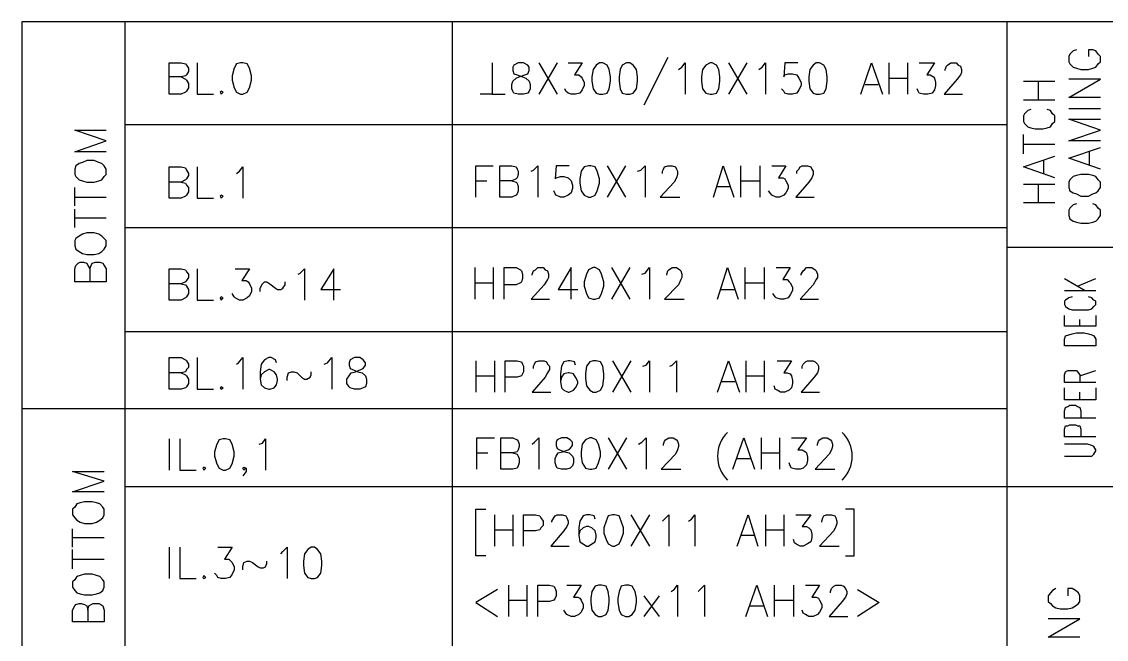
# Model space of a CAD drawing. Header units: millimetres. Extents: x 0.6 to 49, y 0.3 to 23.1.
# Drawn here: x 32.286 to 35.621, y 18.567 to 20.467 of the extents above; entities that cross this region are included whole.
import ezdxf

# ---------------------------------------------------------------- set-up
doc = ezdxf.new("R2010")
doc.units = ezdxf.units.MM
doc.layers.add('PDF_Geometry', color=7, linetype='Continuous')

msp = doc.modelspace()

# ---------------------------------------------------------------- linework, layer by layer
at = {"layer": 'PDF_Geometry', "lineweight": 25}
for points in [[(35.3161, 16.8933), (38.5928, 16.8933), (38.5928, 20.4667), (32.2861, 20.4667), (32.2861, 16.8933), (35.3161, 16.8933), (35.3161, 20.4667)], [(32.6028, 20.4667), (32.6028, 16.8933)], [(33.6094, 20.4667), (33.6094, 16.8933)], [(35.5294, 20.38), (35.5194, 20.3767), (35.5094, 20.3667), (35.5061, 20.36), (35.5061, 20.3433), (35.5094, 20.3367), (35.5194, 20.3267), (35.5294, 20.3233), (35.5428, 20.32), (35.5661, 20.32), (35.5794, 20.3233), (35.5894, 20.3267), (35.5961, 20.3367), (35.6028, 20.3433), (35.6028, 20.36), (35.5961, 20.3667), (35.5894, 20.3767), (35.5794, 20.38), (35.5661, 20.38), (35.5661, 20.36)], [(34.2728, 20.3567), (34.1994, 20.21)], [(32.7761, 20.2967), (32.7894, 20.29), (32.7928, 20.2867), (32.7994, 20.2767), (32.7994, 20.2633), (32.7928, 20.2533), (32.7894, 20.25), (32.7761, 20.2433), (32.7394, 20.2433), (32.7394, 20.34), (32.7761, 20.34), (32.7894, 20.3367), (32.7928, 20.3333), (32.7994, 20.3233), (32.7994, 20.3133), (32.7928, 20.3033), (32.7894, 20.3), (32.7761, 20.2967), (32.7394, 20.2967)], [(32.8261, 20.34), (32.8261, 20.2433), (32.8761, 20.2433)], [(33.7328, 20.34), (33.7328, 20.2433), (33.7728, 20.2433)], [(33.8761, 20.34), (33.9328, 20.2433)], [(33.9328, 20.34), (33.8761, 20.2433)], [(33.9661, 20.34), (34.0094, 20.34), (33.9861, 20.3033), (33.9994, 20.3033), (34.0061, 20.2967), (34.0094, 20.2933), (34.0161, 20.28), (34.0161, 20.27), (34.0094, 20.2567), (34.0028, 20.2467), (33.9894, 20.2433), (33.9761, 20.2433), (33.9661, 20.2467), (33.9594, 20.2533), (33.9561, 20.26)], [(34.3061, 20.32), (34.3161, 20.3267), (34.3261, 20.34), (34.3261, 20.2433)], [(34.4594, 20.34), (34.5161, 20.2433)], [(34.5161, 20.34), (34.4594, 20.2433)], [(34.5528, 20.32), (34.5628, 20.3267), (34.5728, 20.34), (34.5728, 20.2433)], [(34.6728, 20.34), (34.6328, 20.34), (34.6294, 20.2967), (34.6328, 20.3033), (34.6428, 20.3067), (34.6561, 20.3067), (34.6694, 20.3033), (34.6761, 20.2933), (34.6828, 20.28), (34.6828, 20.27), (34.6761, 20.2567), (34.6694, 20.2467), (34.6561, 20.2433), (34.6428, 20.2433), (34.6328, 20.2467), (34.6294, 20.2533), (34.6228, 20.26)], [(34.8661, 20.2433), (34.8994, 20.34), (34.9328, 20.2433)], [(34.9528, 20.34), (34.9528, 20.2433)], [(35.0094, 20.34), (35.0094, 20.2433)], [(35.0461, 20.34), (35.0928, 20.34), (35.0694, 20.3033), (35.0794, 20.3033), (35.0894, 20.2967), (35.0928, 20.2933), (35.0961, 20.28), (35.0961, 20.27), (35.0928, 20.2567), (35.0861, 20.2467), (35.0728, 20.2433), (35.0594, 20.2433), (35.0461, 20.2467), (35.0428, 20.2533), (35.0394, 20.26)], [(35.1261, 20.3167), (35.1261, 20.32), (35.1294, 20.33), (35.1328, 20.3333), (35.1428, 20.34), (35.1594, 20.34), (35.1661, 20.3333), (35.1728, 20.33), (35.1761, 20.32), (35.1761, 20.31), (35.1728, 20.3033), (35.1628, 20.29), (35.1228, 20.2433), (35.1794, 20.2433)], [(34.9528, 20.2933), (35.0094, 20.2933)], [(35.3661, 20.2833), (35.4628, 20.2833)], [(35.4128, 20.2267), (35.4128, 20.2833)], [(35.6028, 20.2333), (35.5061, 20.2333), (35.6028, 20.29), (35.5061, 20.29)], [(34.8794, 20.2733), (34.9194, 20.2733)], [(33.7328, 20.2433), (33.6961, 20.2433)], [(35.3661, 20.2267), (35.4628, 20.2267)], [(35.3894, 20.1967), (35.3794, 20.1933), (35.3694, 20.1833), (35.3661, 20.1767), (35.3661, 20.16), (35.3694, 20.1533), (35.3794, 20.1433), (35.3894, 20.14), (35.4028, 20.1367), (35.4261, 20.1367), (35.4394, 20.14), (35.4494, 20.1433), (35.4561, 20.1533), (35.4628, 20.16), (35.4628, 20.1767), (35.4561, 20.1833), (35.4494, 20.1933), (35.4394, 20.1967)], [(35.5061, 20.2), (35.6028, 20.2)], [(32.6028, 20.15), (35.3161, 20.15)], [(35.6028, 20.1), (35.5061, 20.1), (35.6028, 20.1333), (35.5061, 20.1667), (35.6028, 20.1667)], [(32.5461, 20.0667), (32.4494, 20.0667), (32.5461, 20.1), (32.4494, 20.1333), (32.5461, 20.1333)], [(35.3661, 20.06), (35.3661, 20.12)], [(35.3661, 20.09), (35.4628, 20.09)], [(35.6028, 20.0133), (35.5061, 20.0467), (35.6028, 20.08)], [(35.4628, 19.9867), (35.3661, 20.02), (35.4628, 20.0533)], [(35.5694, 20.0267), (35.5694, 20.0667)], [(32.7761, 19.9733), (32.7894, 19.97), (32.7928, 19.9633), (32.7994, 19.9567), (32.7994, 19.9433), (32.7928, 19.9333), (32.7894, 19.93), (32.7761, 19.9233), (32.7394, 19.9233), (32.7394, 20.02), (32.7761, 20.02), (32.7894, 20.0167), (32.7928, 20.01), (32.7994, 20), (32.7994, 19.9933), (32.7928, 19.9833), (32.7894, 19.98), (32.7761, 19.9733), (32.7394, 19.9733)], [(32.8261, 20.02), (32.8261, 19.9233), (32.8761, 19.9233)], [(32.9461, 20), (32.9561, 20.0067), (32.9661, 20.02), (32.9661, 19.9233)], [(33.6828, 19.9267), (33.6828, 20.0233), (33.7361, 20.0233)], [(33.7928, 19.9767), (33.8061, 19.9733), (33.8094, 19.97), (33.8128, 19.96), (33.8128, 19.9467), (33.8094, 19.9367), (33.8061, 19.9333), (33.7928, 19.9267), (33.7561, 19.9267), (33.7561, 20.0233), (33.7928, 20.0233), (33.8061, 20.02), (33.8094, 20.0133), (33.8128, 20.0067), (33.8128, 19.9967), (33.8094, 19.9867), (33.8061, 19.9833), (33.7928, 19.9767), (33.7561, 19.9767)], [(33.8528, 20.0067), (33.8594, 20.01), (33.8728, 20.0233), (33.8728, 19.9267)], [(33.9694, 20.0233), (33.9294, 20.0233), (33.9261, 19.9833), (33.9294, 19.9867), (33.9428, 19.99), (33.9528, 19.99), (33.9661, 19.9867), (33.9761, 19.9767), (33.9794, 19.9633), (33.9794, 19.9533), (33.9761, 19.94), (33.9661, 19.9333), (33.9528, 19.9267), (33.9428, 19.9267), (33.9294, 19.9333), (33.9261, 19.9367), (33.9228, 19.9467)], [(34.0861, 20.0233), (34.1428, 19.9267)], [(34.1428, 20.0233), (34.0861, 19.9267)], [(34.1794, 20.0067), (34.1894, 20.01), (34.2028, 20.0233), (34.2028, 19.9267)], [(34.2561, 20), (34.2561, 20.0067), (34.2594, 20.0133), (34.2628, 20.02), (34.2728, 20.0233), (34.2861, 20.0233), (34.2961, 20.02), (34.2994, 20.0133), (34.3028, 20.0067), (34.3028, 19.9967), (34.2994, 19.9867), (34.2928, 19.9733), (34.2494, 19.9267), (34.3094, 19.9267)], [(34.4128, 19.9267), (34.4428, 20.0233), (34.4761, 19.9267)], [(34.4961, 20.0233), (34.4961, 19.9267)], [(34.5561, 20.0233), (34.5561, 19.9267)], [(34.5928, 20.0233), (34.6361, 20.0233), (34.6128, 19.9867), (34.6261, 19.9867), (34.6328, 19.9833), (34.6361, 19.9767), (34.6428, 19.9633), (34.6428, 19.9533), (34.6361, 19.94), (34.6294, 19.9333), (34.6161, 19.9267), (34.6061, 19.9267), (34.5928, 19.9333), (34.5894, 19.9367), (34.5828, 19.9467)], [(34.6694, 20), (34.6694, 20.0067), (34.6761, 20.0133), (34.6794, 20.02), (34.6861, 20.0233), (34.7028, 20.0233), (34.7128, 20.02), (34.7161, 20.0133), (34.7194, 20.0067), (34.7194, 19.9967), (34.7161, 19.9867), (34.7061, 19.9733), (34.6661, 19.9267), (34.7228, 19.9267)], [(35.4294, 20), (35.4294, 20.04)], [(33.6828, 19.9767), (33.7161, 19.9767)], [(34.4961, 19.9767), (34.5561, 19.9767)], [(32.4494, 19.9), (32.4494, 19.9567)], [(34.4228, 19.96), (34.4661, 19.96)], [(35.3661, 19.9667), (35.4628, 19.9667)], [(35.4128, 19.91), (35.4128, 19.9667)], [(32.4494, 19.9267), (32.5461, 19.9267)], [(35.3661, 19.91), (35.4628, 19.91)], [(32.4494, 19.8333), (32.4494, 19.89)], [(35.5294, 19.9067), (35.5194, 19.9033), (35.5094, 19.8933), (35.5061, 19.8867), (35.5061, 19.87), (35.5094, 19.86), (35.5194, 19.8533), (35.5294, 19.85), (35.5428, 19.8467), (35.5661, 19.8467), (35.5794, 19.85), (35.5894, 19.8533), (35.5961, 19.86), (35.6028, 19.87), (35.6028, 19.8867), (35.5961, 19.8933), (35.5894, 19.9033), (35.5794, 19.9067)], [(32.4494, 19.8633), (32.5461, 19.8633)], [(32.6028, 19.8333), (35.3161, 19.8333)], [(35.3161, 19.7733), (38.5928, 19.7733)], [(32.4961, 19.7067), (32.4994, 19.7167), (32.5028, 19.7233), (32.5128, 19.7267), (32.5261, 19.7267), (32.5361, 19.7233), (32.5394, 19.7167), (32.5461, 19.7067), (32.5461, 19.6667), (32.4494, 19.6667), (32.4494, 19.7067), (32.4528, 19.7167), (32.4594, 19.7233), (32.4661, 19.7267), (32.4761, 19.7267), (32.4861, 19.7233), (32.4894, 19.7167), (32.4961, 19.7067), (32.4961, 19.6667)], [(33.6794, 19.71), (33.6794, 19.6133)], [(33.7361, 19.71), (33.7361, 19.6133)], [(33.7694, 19.6133), (33.7694, 19.71), (33.8061, 19.71), (33.8194, 19.7033), (33.8228, 19.7), (33.8261, 19.69), (33.8261, 19.6767), (33.8228, 19.6667), (33.8194, 19.6633), (33.8061, 19.6567), (33.7694, 19.6567)], [(33.8561, 19.6867), (33.8561, 19.69), (33.8594, 19.7), (33.8661, 19.7033), (33.8728, 19.71), (33.8894, 19.71), (33.8961, 19.7033), (33.9028, 19.7), (33.9061, 19.69), (33.9061, 19.68), (33.9028, 19.6733), (33.8928, 19.6567), (33.8528, 19.6133), (33.9094, 19.6133)], [(33.9761, 19.6133), (33.9761, 19.71), (33.9361, 19.6433), (33.9961, 19.6433)], [(34.0994, 19.71), (34.1561, 19.6133)], [(34.1561, 19.71), (34.0994, 19.6133)], [(34.1928, 19.69), (34.2028, 19.6933), (34.2161, 19.71), (34.2161, 19.6133)], [(34.2694, 19.6867), (34.2694, 19.69), (34.2728, 19.7), (34.2761, 19.7033), (34.2861, 19.71), (34.2994, 19.71), (34.3094, 19.7033), (34.3128, 19.7), (34.3161, 19.69), (34.3161, 19.68), (34.3128, 19.6733), (34.3061, 19.6567), (34.2628, 19.6133), (34.3228, 19.6133)], [(34.4261, 19.6133), (34.4561, 19.71), (34.4894, 19.6133)], [(34.5094, 19.71), (34.5094, 19.6133)], [(34.5694, 19.71), (34.5694, 19.6133)], [(34.6061, 19.71), (34.6494, 19.71), (34.6261, 19.6733), (34.6394, 19.6733), (34.6461, 19.6667), (34.6494, 19.6633), (34.6561, 19.65), (34.6561, 19.64), (34.6494, 19.6267), (34.6428, 19.6167), (34.6294, 19.6133), (34.6194, 19.6133), (34.6061, 19.6167), (34.6028, 19.62), (34.5961, 19.63)], [(34.6828, 19.6867), (34.6828, 19.69), (34.6894, 19.7), (34.6928, 19.7033), (34.6994, 19.71), (34.7161, 19.71), (34.7261, 19.7033), (34.7294, 19.7), (34.7328, 19.69), (34.7328, 19.68), (34.7294, 19.6733), (34.7194, 19.6567), (34.6794, 19.6133), (34.7361, 19.6133)], [(32.7761, 19.66), (32.7894, 19.6567), (32.7928, 19.6533), (32.7994, 19.6433), (32.7994, 19.63), (32.7928, 19.62), (32.7894, 19.6167), (32.7761, 19.61), (32.7394, 19.61), (32.7394, 19.7067), (32.7761, 19.7067), (32.7894, 19.7033), (32.7928, 19.6967), (32.7994, 19.69), (32.7994, 19.68), (32.7928, 19.67), (32.7894, 19.6667), (32.7761, 19.66), (32.7394, 19.66)], [(32.8261, 19.7067), (32.8261, 19.61), (32.8761, 19.61)], [(32.9428, 19.7067), (32.9861, 19.7067), (32.9628, 19.67), (32.9761, 19.67), (32.9828, 19.6667), (32.9861, 19.66), (32.9928, 19.6467), (32.9928, 19.6367), (32.9861, 19.6233), (32.9794, 19.6167), (32.9661, 19.61), (32.9561, 19.61), (32.9428, 19.6167), (32.9394, 19.62), (32.9328, 19.63)], [(33.1361, 19.69), (33.1428, 19.6933), (33.1561, 19.7067), (33.1561, 19.61)], [(33.2461, 19.61), (33.2461, 19.7067), (33.2061, 19.6433), (33.2661, 19.6433)], [(35.4928, 19.6767), (35.5561, 19.64)], [(35.5328, 19.6533), (35.5894, 19.6767)], [(33.0194, 19.6367), (33.0194, 19.6467), (33.0261, 19.66), (33.0328, 19.6667), (33.0394, 19.6667), (33.0494, 19.66), (33.0661, 19.6467), (33.0728, 19.6433), (33.0828, 19.6433), (33.0894, 19.6467), (33.0961, 19.6567), (33.0961, 19.6667)], [(33.6794, 19.6633), (33.7361, 19.6633)], [(34.4361, 19.6433), (34.4794, 19.6433)], [(34.5094, 19.6633), (34.5694, 19.6633)], [(35.4928, 19.64), (35.5894, 19.64)], [(35.5161, 19.62), (35.5061, 19.6167), (35.4961, 19.61), (35.4928, 19.6067), (35.4928, 19.5967), (35.4961, 19.59), (35.5061, 19.5833), (35.5161, 19.58), (35.5661, 19.58), (35.5761, 19.5833), (35.5828, 19.59), (35.5894, 19.5967), (35.5894, 19.6067), (35.5828, 19.61), (35.5761, 19.6167), (35.5661, 19.62)], [(35.5894, 19.5633), (35.5894, 19.53), (35.4928, 19.53), (35.4928, 19.5633)], [(35.5394, 19.53), (35.5394, 19.55)], [(32.6028, 19.5133), (35.3161, 19.5133)], [(32.7761, 19.3867), (32.7894, 19.38), (32.7928, 19.3767), (32.7994, 19.3667), (32.7994, 19.3533), (32.7928, 19.3433), (32.7894, 19.34), (32.7761, 19.3367), (32.7394, 19.3367), (32.7394, 19.4333), (32.7761, 19.4333), (32.7894, 19.4267), (32.7928, 19.4233), (32.7994, 19.4133), (32.7994, 19.4033), (32.7928, 19.3967), (32.7894, 19.39), (32.7761, 19.3867), (32.7394, 19.3867)], [(32.8261, 19.4333), (32.8261, 19.3367), (32.8761, 19.3367)], [(32.9461, 19.4133), (32.9528, 19.4167), (32.9661, 19.4333), (32.9661, 19.3367)], [(33.0694, 19.4167), (33.0661, 19.4267), (33.0528, 19.4333), (33.0461, 19.4333), (33.0328, 19.4267), (33.0228, 19.4133), (33.0194, 19.39), (33.0194, 19.3667), (33.0228, 19.35), (33.0328, 19.34), (33.0461, 19.3367), (33.0494, 19.3367), (33.0628, 19.34), (33.0694, 19.35), (33.0728, 19.3633), (33.0728, 19.3667), (33.0694, 19.38), (33.0628, 19.39), (33.0494, 19.3967), (33.0461, 19.3967), (33.0328, 19.39), (33.0228, 19.38), (33.0194, 19.3667)], [(33.2161, 19.4133), (33.2261, 19.4167), (33.2394, 19.4333), (33.2394, 19.3367)], [(33.6828, 19.4233), (33.6828, 19.3267)], [(33.7394, 19.4233), (33.7394, 19.3267)], [(33.7728, 19.3267), (33.7728, 19.4233), (33.8094, 19.4233), (33.8228, 19.42), (33.8261, 19.4133), (33.8294, 19.4067), (33.8294, 19.39), (33.8261, 19.3833), (33.8228, 19.3767), (33.8094, 19.3733), (33.7728, 19.3733)], [(33.8594, 19.4), (33.8594, 19.4067), (33.8628, 19.4133), (33.8661, 19.42), (33.8761, 19.4233), (33.8928, 19.4233), (33.8994, 19.42), (33.9028, 19.4133), (33.9094, 19.4067), (33.9094, 19.3967), (33.9028, 19.3867), (33.8961, 19.3733), (33.8561, 19.3267), (33.9128, 19.3267)], [(33.9894, 19.41), (33.9861, 19.42), (33.9728, 19.4233), (33.9661, 19.4233), (33.9528, 19.42), (33.9461, 19.4067), (33.9428, 19.3833), (33.9428, 19.36), (33.9461, 19.34), (33.9528, 19.3333), (33.9661, 19.3267), (33.9694, 19.3267), (33.9828, 19.3333), (33.9894, 19.34), (33.9961, 19.3533), (33.9961, 19.36), (33.9894, 19.3733), (33.9828, 19.3833), (33.9694, 19.3867), (33.9661, 19.3867), (33.9528, 19.3833), (33.9461, 19.3733), (33.9428, 19.36)], [(34.1028, 19.4233), (34.1594, 19.3267)], [(34.1594, 19.4233), (34.1028, 19.3267)], [(34.1961, 19.4067), (34.2061, 19.41), (34.2161, 19.4233), (34.2161, 19.3267)], [(34.2794, 19.4067), (34.2861, 19.41), (34.2994, 19.4233), (34.2994, 19.3267)], [(34.4261, 19.3267), (34.4594, 19.4233), (34.4928, 19.3267)], [(34.5128, 19.4233), (34.5128, 19.3267)], [(34.5694, 19.4233), (34.5694, 19.3267)], [(34.6094, 19.4233), (34.6528, 19.4233), (34.6294, 19.3867), (34.6394, 19.3867), (34.6494, 19.3833), (34.6528, 19.3767), (34.6561, 19.3633), (34.6561, 19.3533), (34.6528, 19.34), (34.6461, 19.3333), (34.6328, 19.3267), (34.6194, 19.3267), (34.6094, 19.3333), (34.6028, 19.3367), (34.5994, 19.3467)], [(34.6861, 19.4), (34.6861, 19.4067), (34.6894, 19.4133), (34.6961, 19.42), (34.7028, 19.4233), (34.7194, 19.4233), (34.7261, 19.42), (34.7328, 19.4133), (34.7361, 19.4067), (34.7361, 19.3967), (34.7328, 19.3867), (34.7228, 19.3733), (34.6828, 19.3267), (34.7394, 19.3267)], [(33.1028, 19.3633), (33.1028, 19.3733), (33.1061, 19.3867), (33.1161, 19.39), (33.1228, 19.39), (33.1328, 19.3867), (33.1461, 19.3733), (33.1561, 19.3667), (33.1628, 19.3667), (33.1728, 19.3733), (33.1761, 19.38), (33.1761, 19.39)], [(33.6828, 19.3767), (33.7394, 19.3767)], [(34.5128, 19.3767), (34.5694, 19.3767)], [(35.5894, 19.3567), (35.4928, 19.3567), (35.4928, 19.38), (35.4961, 19.39), (35.5028, 19.3933), (35.5294, 19.3933), (35.5328, 19.39), (35.5394, 19.38), (35.5394, 19.3567)], [(35.5394, 19.3767), (35.5894, 19.3933)], [(34.4394, 19.36), (34.4794, 19.36)], [(35.5894, 19.34), (35.5894, 19.3033), (35.4928, 19.3033), (35.4928, 19.34)], [(35.5394, 19.3033), (35.5394, 19.3267)], [(32.2861, 19.2767), (35.3161, 19.2767)], [(35.5894, 19.2467), (35.4928, 19.2467), (35.4928, 19.27), (35.4961, 19.28), (35.5028, 19.2833), (35.5094, 19.2867), (35.5261, 19.2867), (35.5328, 19.2833), (35.5394, 19.28), (35.5428, 19.27), (35.5428, 19.2467)], [(35.5894, 19.19), (35.4928, 19.19), (35.4928, 19.2133), (35.4961, 19.2233), (35.5028, 19.2233), (35.5094, 19.2267), (35.5261, 19.2267), (35.5328, 19.2233), (35.5394, 19.2233), (35.5428, 19.2133), (35.5428, 19.19)], [(32.7394, 19.1833), (32.7394, 19.0867)], [(32.7728, 19.1833), (32.7728, 19.0867), (32.8228, 19.0867)], [(33.0161, 19.1667), (33.0261, 19.17), (33.0361, 19.1833), (33.0361, 19.0867)], [(33.6861, 19.09), (33.6861, 19.1867), (33.7394, 19.1867)], [(33.7961, 19.14), (33.8094, 19.1367), (33.8128, 19.13), (33.8161, 19.1233), (33.8161, 19.11), (33.8128, 19.1), (33.8094, 19.0933), (33.7961, 19.09), (33.7594, 19.09), (33.7594, 19.1867), (33.7961, 19.1867), (33.8094, 19.18), (33.8128, 19.1767), (33.8161, 19.1667), (33.8161, 19.16), (33.8128, 19.15), (33.8094, 19.1433), (33.7961, 19.14), (33.7594, 19.14)], [(33.8561, 19.1667), (33.8628, 19.1733), (33.8761, 19.1867), (33.8761, 19.09)], [(34.0894, 19.1867), (34.1461, 19.09)], [(34.1461, 19.1867), (34.0894, 19.09)], [(34.1828, 19.1667), (34.1928, 19.1733), (34.2061, 19.1867), (34.2061, 19.09)], [(34.2594, 19.1633), (34.2594, 19.1667), (34.2628, 19.1767), (34.2661, 19.18), (34.2761, 19.1867), (34.2894, 19.1867), (34.2994, 19.18), (34.3028, 19.1767), (34.3061, 19.1667), (34.3061, 19.16), (34.3028, 19.15), (34.2961, 19.1367), (34.2528, 19.09), (34.3128, 19.09)], [(34.4728, 19.09), (34.5061, 19.1867), (34.5394, 19.09)], [(34.5594, 19.1867), (34.5594, 19.09)], [(34.6161, 19.1867), (34.6161, 19.09)], [(34.6528, 19.1867), (34.6994, 19.1867), (34.6728, 19.15), (34.6861, 19.15), (34.6961, 19.1433), (34.6994, 19.14), (34.7028, 19.1267), (34.7028, 19.1167), (34.6994, 19.1033), (34.6894, 19.0933), (34.6794, 19.09), (34.6661, 19.09), (34.6528, 19.0933), (34.6494, 19.1), (34.6461, 19.11)], [(34.7328, 19.1633), (34.7328, 19.1667), (34.7361, 19.1767), (34.7394, 19.18), (34.7494, 19.1867), (34.7628, 19.1867), (34.7728, 19.18), (34.7761, 19.1767), (34.7794, 19.1667), (34.7794, 19.16), (34.7761, 19.15), (34.7694, 19.1367), (34.7261, 19.09), (34.7861, 19.09)], [(35.4928, 19.13), (35.5761, 19.13), (35.5828, 19.1367), (35.5894, 19.1467), (35.5894, 19.15), (35.5828, 19.16), (35.5761, 19.1633), (35.5628, 19.1667), (35.4928, 19.1667)], [(33.6861, 19.14), (33.7194, 19.14)], [(34.4861, 19.1233), (34.5261, 19.1233)], [(34.5594, 19.14), (34.6161, 19.14)], [(32.5394, 19.02), (32.4428, 19.02), (32.5394, 19.0533), (32.4428, 19.0833), (32.5394, 19.0833)], [(32.9761, 19.0933), (32.9694, 19.0867), (32.9661, 19.0933), (32.9694, 19.0967), (32.9761, 19.0933), (32.9761, 19.0833), (32.9694, 19.0733), (32.9661, 19.07)], [(32.6028, 19.0367), (35.3161, 19.0367), (38.5928, 19.0367)], [(33.7128, 18.8233), (33.6828, 18.8233), (33.6828, 18.9667), (33.7128, 18.9667)], [(33.7394, 18.95), (33.7394, 18.8533)], [(33.7961, 18.95), (33.7961, 18.8533)], [(33.8294, 18.8533), (33.8294, 18.95), (33.8661, 18.95), (33.8794, 18.9467), (33.8828, 18.94), (33.8894, 18.93), (33.8894, 18.9167), (33.8828, 18.91), (33.8794, 18.9033), (33.8661, 18.9), (33.8294, 18.9)], [(33.9161, 18.9267), (33.9161, 18.93), (33.9228, 18.94), (33.9261, 18.9467), (33.9328, 18.95), (33.9494, 18.95), (33.9594, 18.9467), (33.9628, 18.94), (33.9661, 18.93), (33.9661, 18.9233), (33.9628, 18.9133), (33.9528, 18.9), (33.9128, 18.8533), (33.9694, 18.8533)], [(34.0494, 18.9367), (34.0461, 18.9467), (34.0328, 18.95), (34.0228, 18.95), (34.0128, 18.9467), (34.0028, 18.93), (33.9994, 18.91), (33.9994, 18.8867), (34.0028, 18.8667), (34.0128, 18.86), (34.0228, 18.8533), (34.0294, 18.8533), (34.0394, 18.86), (34.0494, 18.8667), (34.0528, 18.88), (34.0528, 18.8867), (34.0494, 18.9), (34.0394, 18.91), (34.0294, 18.9133), (34.0228, 18.9133), (34.0128, 18.91), (34.0028, 18.9), (33.9994, 18.8867)], [(34.1594, 18.95), (34.2161, 18.8533)], [(34.2161, 18.95), (34.1594, 18.8533)], [(34.2561, 18.93), (34.2628, 18.9367), (34.2761, 18.95), (34.2761, 18.8533)], [(34.3361, 18.93), (34.3461, 18.9367), (34.3561, 18.95), (34.3561, 18.8533)], [(34.4861, 18.8533), (34.5194, 18.95), (34.5494, 18.8533)], [(34.5728, 18.95), (34.5728, 18.8533)], [(34.6294, 18.95), (34.6294, 18.8533)], [(34.6661, 18.95), (34.7128, 18.95), (34.6861, 18.9133), (34.6994, 18.9133), (34.7061, 18.91), (34.7128, 18.9033), (34.7161, 18.89), (34.7161, 18.88), (34.7128, 18.8667), (34.7028, 18.86), (34.6894, 18.8533), (34.6794, 18.8533), (34.6661, 18.86), (34.6628, 18.8633), (34.6594, 18.8733)], [(34.7461, 18.9267), (34.7461, 18.93), (34.7494, 18.94), (34.7528, 18.9467), (34.7594, 18.95), (34.7761, 18.95), (34.7861, 18.9467), (34.7894, 18.94), (34.7928, 18.93), (34.7928, 18.9233), (34.7894, 18.9133), (34.7828, 18.9), (34.7394, 18.8533), (34.7994, 18.8533)], [(34.8194, 18.8233), (34.8461, 18.8233), (34.8461, 18.9667), (34.8194, 18.9667)], [(32.4428, 18.85), (32.4428, 18.9067)], [(32.4428, 18.88), (32.5394, 18.88)], [(33.7394, 18.9033), (33.7961, 18.9033)], [(34.4961, 18.8867), (34.5394, 18.8867)], [(34.5728, 18.9033), (34.6294, 18.9033)], [(32.4428, 18.7833), (32.4428, 18.8433)], [(32.7394, 18.85), (32.7394, 18.7533)], [(32.7728, 18.85), (32.7728, 18.7533), (32.8228, 18.7533)], [(32.8894, 18.85), (32.9328, 18.85), (32.9094, 18.8133), (32.9228, 18.8133), (32.9294, 18.8067), (32.9328, 18.8033), (32.9394, 18.79), (32.9394, 18.78), (32.9328, 18.7667), (32.9261, 18.7567), (32.9128, 18.7533), (32.8994, 18.7533), (32.8894, 18.7567), (32.8861, 18.7633), (32.8794, 18.77)], [(33.0828, 18.83), (33.0894, 18.8367), (33.1028, 18.85), (33.1028, 18.7533)], [(32.4428, 18.8133), (32.5394, 18.8133)], [(32.9661, 18.78), (32.9661, 18.79), (32.9694, 18.8033), (32.9794, 18.8067), (32.9861, 18.8067), (32.9961, 18.8033), (33.0128, 18.79), (33.0194, 18.7867), (33.0294, 18.7867), (33.0361, 18.79), (33.0394, 18.8), (33.0394, 18.8067)], [(33.7494, 18.72), (33.6828, 18.68), (33.7494, 18.6367)], [(33.7828, 18.7333), (33.7828, 18.6367)], [(33.8394, 18.7333), (33.8394, 18.6367)], [(33.8728, 18.6367), (33.8728, 18.7333), (33.9094, 18.7333), (33.9228, 18.73), (33.9261, 18.7233), (33.9294, 18.7133), (33.9294, 18.7), (33.9261, 18.6933), (33.9228, 18.6867), (33.9094, 18.6833), (33.8728, 18.6833)], [(33.9628, 18.7333), (34.0061, 18.7333), (33.9828, 18.6967), (33.9961, 18.6967), (34.0028, 18.6933), (34.0061, 18.6867), (34.0128, 18.6733), (34.0128, 18.6633), (34.0061, 18.65), (33.9994, 18.6433), (33.9861, 18.6367), (33.9761, 18.6367), (33.9628, 18.6433), (33.9594, 18.6467), (33.9528, 18.6567)], [(34.2828, 18.7133), (34.2928, 18.72), (34.3028, 18.7333), (34.3028, 18.6367)], [(34.3661, 18.7133), (34.3728, 18.72), (34.3861, 18.7333), (34.3861, 18.6367)], [(34.5128, 18.6367), (34.5461, 18.7333), (34.5794, 18.6367)], [(34.5994, 18.7333), (34.5994, 18.6367)], [(34.6594, 18.7333), (34.6594, 18.6367)], [(34.6961, 18.7333), (34.7394, 18.7333), (34.7161, 18.6967), (34.7294, 18.6967), (34.7361, 18.6933), (34.7394, 18.6867), (34.7461, 18.6733), (34.7461, 18.6633), (34.7394, 18.65), (34.7328, 18.6433), (34.7194, 18.6367), (34.7061, 18.6367), (34.6961, 18.6433), (34.6894, 18.6467), (34.6861, 18.6567)], [(34.7728, 18.71), (34.7728, 18.7133), (34.7761, 18.7233), (34.7828, 18.73), (34.7894, 18.7333), (34.8061, 18.7333), (34.8128, 18.73), (34.8194, 18.7233), (34.8228, 18.7133), (34.8228, 18.7067), (34.8194, 18.6967), (34.8094, 18.6833), (34.7694, 18.6367), (34.8261, 18.6367)], [(34.8561, 18.72), (34.9228, 18.68), (34.8561, 18.6367)], [(35.4661, 18.7233), (35.4561, 18.7167), (35.4494, 18.71), (35.4428, 18.7), (35.4428, 18.6833), (35.4494, 18.6767), (35.4561, 18.67), (35.4661, 18.6633), (35.4794, 18.66), (35.5028, 18.66), (35.5161, 18.6633), (35.5261, 18.67), (35.5361, 18.6767), (35.5394, 18.6833), (35.5394, 18.7), (35.5361, 18.71), (35.5261, 18.7167), (35.5161, 18.7233), (35.5028, 18.7233), (35.5028, 18.7)], [(32.4894, 18.6567), (32.4928, 18.67), (32.4994, 18.6733), (32.5061, 18.6767), (32.5228, 18.6767), (32.5294, 18.6733), (32.5361, 18.67), (32.5394, 18.6567), (32.5394, 18.62), (32.4428, 18.62), (32.4428, 18.6567), (32.4494, 18.67), (32.4528, 18.6733), (32.4628, 18.6767), (32.4694, 18.6767), (32.4794, 18.6733), (32.4861, 18.67), (32.4894, 18.6567), (32.4894, 18.62)], [(33.7828, 18.6867), (33.8394, 18.6867)], [(34.1994, 18.7), (34.2461, 18.6367)], [(34.2461, 18.7), (34.1994, 18.6367)], [(34.5994, 18.6867), (34.6594, 18.6867)], [(34.5261, 18.67), (34.5661, 18.67)], [(35.5394, 18.5733), (35.4428, 18.5733), (35.5394, 18.63), (35.4428, 18.63)]]:
    msp.add_lwpolyline(points, dxfattribs=at)
for points in [[(32.9594, 20.34), (32.9461, 20.3367), (32.9394, 20.3233), (32.9328, 20.3), (32.9328, 20.2867), (32.9394, 20.2633), (32.9461, 20.25), (32.9594, 20.2433), (32.9661, 20.2433), (32.9794, 20.25), (32.9861, 20.2633), (32.9928, 20.2867), (32.9928, 20.3), (32.9861, 20.3233), (32.9794, 20.3367), (32.9661, 20.34)], [(33.8128, 20.34), (33.7994, 20.3333), (33.7961, 20.3267), (33.7961, 20.3167), (33.7994, 20.3067), (33.8094, 20.3033), (33.8261, 20.2967), (33.8361, 20.2933), (33.8461, 20.2833), (33.8494, 20.2733), (33.8494, 20.26), (33.8461, 20.2533), (33.8428, 20.2467), (33.8294, 20.2433), (33.8128, 20.2433), (33.7994, 20.2467), (33.7961, 20.2533), (33.7928, 20.26), (33.7928, 20.2733), (33.7961, 20.2833), (33.8061, 20.2933), (33.8161, 20.2967), (33.8328, 20.3033), (33.8428, 20.3067), (33.8461, 20.3167), (33.8461, 20.3267), (33.8428, 20.3333), (33.8294, 20.34)], [(34.0628, 20.34), (34.0528, 20.3333), (34.0428, 20.32), (34.0394, 20.2967), (34.0394, 20.2833), (34.0428, 20.26), (34.0528, 20.2467), (34.0628, 20.2433), (34.0728, 20.2433), (34.0861, 20.2467), (34.0928, 20.26), (34.0961, 20.2833), (34.0961, 20.2967), (34.0928, 20.32), (34.0861, 20.3333), (34.0728, 20.34)], [(34.1461, 20.34), (34.1328, 20.3333), (34.1261, 20.32), (34.1228, 20.2967), (34.1228, 20.2833), (34.1261, 20.26), (34.1328, 20.2467), (34.1461, 20.2433), (34.1561, 20.2433), (34.1661, 20.2467), (34.1761, 20.26), (34.1794, 20.2833), (34.1794, 20.2967), (34.1761, 20.32), (34.1661, 20.3333), (34.1561, 20.34)], [(34.4028, 20.34), (34.3894, 20.3333), (34.3794, 20.32), (34.3761, 20.2967), (34.3761, 20.2833), (34.3794, 20.26), (34.3894, 20.2467), (34.4028, 20.2433), (34.4094, 20.2433), (34.4228, 20.2467), (34.4294, 20.26), (34.4328, 20.2833), (34.4328, 20.2967), (34.4294, 20.32), (34.4228, 20.3333), (34.4094, 20.34)], [(34.7294, 20.34), (34.7194, 20.3333), (34.7094, 20.32), (34.7061, 20.2967), (34.7061, 20.2833), (34.7094, 20.26), (34.7194, 20.2467), (34.7294, 20.2433), (34.7394, 20.2433), (34.7528, 20.2467), (34.7594, 20.26), (34.7628, 20.2833), (34.7628, 20.2967), (34.7594, 20.32), (34.7528, 20.3333), (34.7394, 20.34)], [(32.8994, 20.2533), (32.8961, 20.25), (32.8994, 20.2433), (32.9061, 20.25)], [(32.4494, 19.9967), (32.4528, 19.99), (32.4628, 19.98), (32.4728, 19.9767), (32.4861, 19.9733), (32.5094, 19.9733), (32.5228, 19.9767), (32.5328, 19.98), (32.5394, 19.99), (32.5461, 19.9967), (32.5461, 20.0133), (32.5394, 20.0233), (32.5328, 20.03), (32.5228, 20.0333), (32.5094, 20.04), (32.4861, 20.04), (32.4728, 20.0333), (32.4628, 20.03), (32.4528, 20.0233), (32.4494, 20.0133)], [(34.0294, 20.0233), (34.0161, 20.02), (34.0061, 20.0067), (34.0028, 19.9833), (34.0028, 19.97), (34.0061, 19.9467), (34.0161, 19.9333), (34.0294, 19.9267), (34.0361, 19.9267), (34.0494, 19.9333), (34.0561, 19.9467), (34.0628, 19.97), (34.0628, 19.9833), (34.0561, 20.0067), (34.0494, 20.02), (34.0361, 20.0233)], [(35.5061, 19.9567), (35.5094, 19.9467), (35.5194, 19.94), (35.5294, 19.9367), (35.5428, 19.93), (35.5661, 19.93), (35.5794, 19.9367), (35.5894, 19.94), (35.5961, 19.9467), (35.6028, 19.9567), (35.6028, 19.9733), (35.5961, 19.98), (35.5894, 19.99), (35.5794, 19.9933), (35.5661, 19.9967), (35.5428, 19.9967), (35.5294, 19.9933), (35.5194, 19.99), (35.5094, 19.98), (35.5061, 19.9733)], [(32.8994, 19.9333), (32.8961, 19.93), (32.8994, 19.9233), (32.9061, 19.93)], [(32.4494, 19.7767), (32.4528, 19.7667), (32.4628, 19.76), (32.4728, 19.7533), (32.4861, 19.75), (32.5094, 19.75), (32.5228, 19.7533), (32.5328, 19.76), (32.5394, 19.7667), (32.5461, 19.7767), (32.5461, 19.7933), (32.5394, 19.8), (32.5328, 19.8067), (32.5228, 19.8133), (32.5094, 19.8167), (32.4861, 19.8167), (32.4728, 19.8133), (32.4628, 19.8067), (32.4528, 19.8), (32.4494, 19.7933)], [(34.0428, 19.71), (34.0294, 19.7033), (34.0228, 19.69), (34.0161, 19.6667), (34.0161, 19.6533), (34.0228, 19.63), (34.0294, 19.6167), (34.0428, 19.6133), (34.0494, 19.6133), (34.0628, 19.6167), (34.0694, 19.63), (34.0761, 19.6533), (34.0761, 19.6667), (34.0694, 19.69), (34.0628, 19.7033), (34.0494, 19.71)], [(32.8994, 19.62), (32.8961, 19.6167), (32.8994, 19.61), (32.9061, 19.6167)], [(35.5894, 19.47), (35.4928, 19.47), (35.4928, 19.49), (35.4961, 19.5), (35.5061, 19.5033), (35.5161, 19.5067), (35.5294, 19.51), (35.5528, 19.51), (35.5661, 19.5067), (35.5761, 19.5033), (35.5828, 19.5), (35.5894, 19.49)], [(33.3094, 19.4333), (33.2961, 19.4267), (33.2928, 19.4167), (33.2928, 19.41), (33.2961, 19.4), (33.3028, 19.3967), (33.3194, 19.39), (33.3328, 19.3867), (33.3428, 19.3767), (33.3461, 19.3667), (33.3461, 19.3533), (33.3428, 19.3433), (33.3361, 19.34), (33.3261, 19.3367), (33.3094, 19.3367), (33.2961, 19.34), (33.2928, 19.3433), (33.2861, 19.3533), (33.2861, 19.3667), (33.2928, 19.3767), (33.2994, 19.3867), (33.3128, 19.39), (33.3294, 19.3967), (33.3361, 19.4), (33.3428, 19.41), (33.3428, 19.4167), (33.3361, 19.4267), (33.3261, 19.4333)], [(34.0428, 19.4233), (34.0328, 19.42), (34.0228, 19.4067), (34.0194, 19.3833), (34.0194, 19.37), (34.0228, 19.3467), (34.0328, 19.3333), (34.0428, 19.3267), (34.0528, 19.3267), (34.0661, 19.3333), (34.0728, 19.3467), (34.0761, 19.37), (34.0761, 19.3833), (34.0728, 19.4067), (34.0661, 19.42), (34.0528, 19.4233)], [(32.8994, 19.3433), (32.8961, 19.34), (32.8994, 19.3367), (32.9061, 19.34)], [(32.9061, 19.1833), (32.8928, 19.18), (32.8861, 19.1667), (32.8794, 19.1433), (32.8794, 19.13), (32.8861, 19.1067), (32.8928, 19.0933), (32.9061, 19.0867), (32.9128, 19.0867), (32.9261, 19.0933), (32.9328, 19.1067), (32.9394, 19.13), (32.9394, 19.1433), (32.9328, 19.1667), (32.9261, 19.18), (32.9128, 19.1833)], [(33.9461, 19.1867), (33.9328, 19.18), (33.9294, 19.1733), (33.9294, 19.1633), (33.9328, 19.1533), (33.9394, 19.15), (33.9561, 19.1433), (33.9694, 19.14), (33.9794, 19.13), (33.9828, 19.1233), (33.9828, 19.11), (33.9794, 19.1), (33.9728, 19.0933), (33.9628, 19.09), (33.9461, 19.09), (33.9328, 19.0933), (33.9294, 19.1), (33.9261, 19.11), (33.9261, 19.1233), (33.9294, 19.13), (33.9361, 19.14), (33.9494, 19.1433), (33.9661, 19.15), (33.9728, 19.1533), (33.9794, 19.1633), (33.9794, 19.1733), (33.9728, 19.18), (33.9628, 19.1867)], [(34.0328, 19.1867), (34.0194, 19.18), (34.0094, 19.1667), (34.0061, 19.1433), (34.0061, 19.13), (34.0094, 19.11), (34.0194, 19.0933), (34.0328, 19.09), (34.0394, 19.09), (34.0528, 19.0933), (34.0594, 19.11), (34.0661, 19.13), (34.0661, 19.1433), (34.0594, 19.1667), (34.0528, 19.18), (34.0394, 19.1867)], [(32.8461, 19.0967), (32.8428, 19.0933), (32.8461, 19.0867), (32.8528, 19.0933)], [(32.4428, 18.95), (32.4494, 18.94), (32.4561, 18.9333), (32.4661, 18.9267), (32.4794, 18.9233), (32.5028, 18.9233), (32.5161, 18.9267), (32.5261, 18.9333), (32.5361, 18.94), (32.5394, 18.95), (32.5394, 18.9667), (32.5361, 18.9733), (32.5261, 18.9833), (32.5161, 18.9867), (32.5028, 18.99), (32.4794, 18.99), (32.4661, 18.9867), (32.4561, 18.9833), (32.4494, 18.9733), (32.4428, 18.9667)], [(34.1028, 18.95), (34.0894, 18.9467), (34.0828, 18.93), (34.0761, 18.91), (34.0761, 18.8933), (34.0828, 18.8733), (34.0894, 18.86), (34.1028, 18.8533), (34.1094, 18.8533), (34.1228, 18.86), (34.1294, 18.8733), (34.1361, 18.8933), (34.1361, 18.91), (34.1294, 18.93), (34.1228, 18.9467), (34.1094, 18.95)], [(33.1761, 18.85), (33.1661, 18.8433), (33.1561, 18.83), (33.1528, 18.8067), (33.1528, 18.7933), (33.1561, 18.77), (33.1661, 18.7567), (33.1761, 18.7533), (33.1861, 18.7533), (33.1961, 18.7567), (33.2061, 18.77), (33.2094, 18.7933), (33.2094, 18.8067), (33.2061, 18.83), (33.1961, 18.8433), (33.1861, 18.85)], [(32.4428, 18.7267), (32.4494, 18.7167), (32.4561, 18.71), (32.4661, 18.7067), (32.4794, 18.7033), (32.5028, 18.7033), (32.5161, 18.7067), (32.5261, 18.71), (32.5361, 18.7167), (32.5394, 18.7267), (32.5394, 18.7433), (32.5361, 18.75), (32.5261, 18.76), (32.5161, 18.7633), (32.5028, 18.7667), (32.4794, 18.7667), (32.4661, 18.7633), (32.4561, 18.76), (32.4494, 18.75), (32.4428, 18.7433)], [(32.8461, 18.7633), (32.8428, 18.7567), (32.8461, 18.7533), (32.8528, 18.7567)], [(34.0594, 18.7333), (34.0494, 18.73), (34.0394, 18.7133), (34.0361, 18.6933), (34.0361, 18.68), (34.0394, 18.6567), (34.0494, 18.6433), (34.0594, 18.6367), (34.0694, 18.6367), (34.0828, 18.6433), (34.0894, 18.6567), (34.0928, 18.68), (34.0928, 18.6933), (34.0894, 18.7133), (34.0828, 18.73), (34.0694, 18.7333)], [(34.1428, 18.7333), (34.1294, 18.73), (34.1228, 18.7133), (34.1194, 18.6933), (34.1194, 18.68), (34.1228, 18.6567), (34.1294, 18.6433), (34.1428, 18.6367), (34.1528, 18.6367), (34.1628, 18.6433), (34.1728, 18.6567), (34.1761, 18.68), (34.1761, 18.6933), (34.1728, 18.7133), (34.1628, 18.73), (34.1528, 18.7333)]]:
    msp.add_lwpolyline(points, close=True, dxfattribs=at)
for centre, start, end in [((34.5291, 19.13), 134.8549, 225.1451), ((34.7365, 19.13), 314.8549, 45.1451)]:
    msp.add_arc(centre, 0.1034, start, end, dxfattribs=at)

doc.saveas('drawing.dxf')
